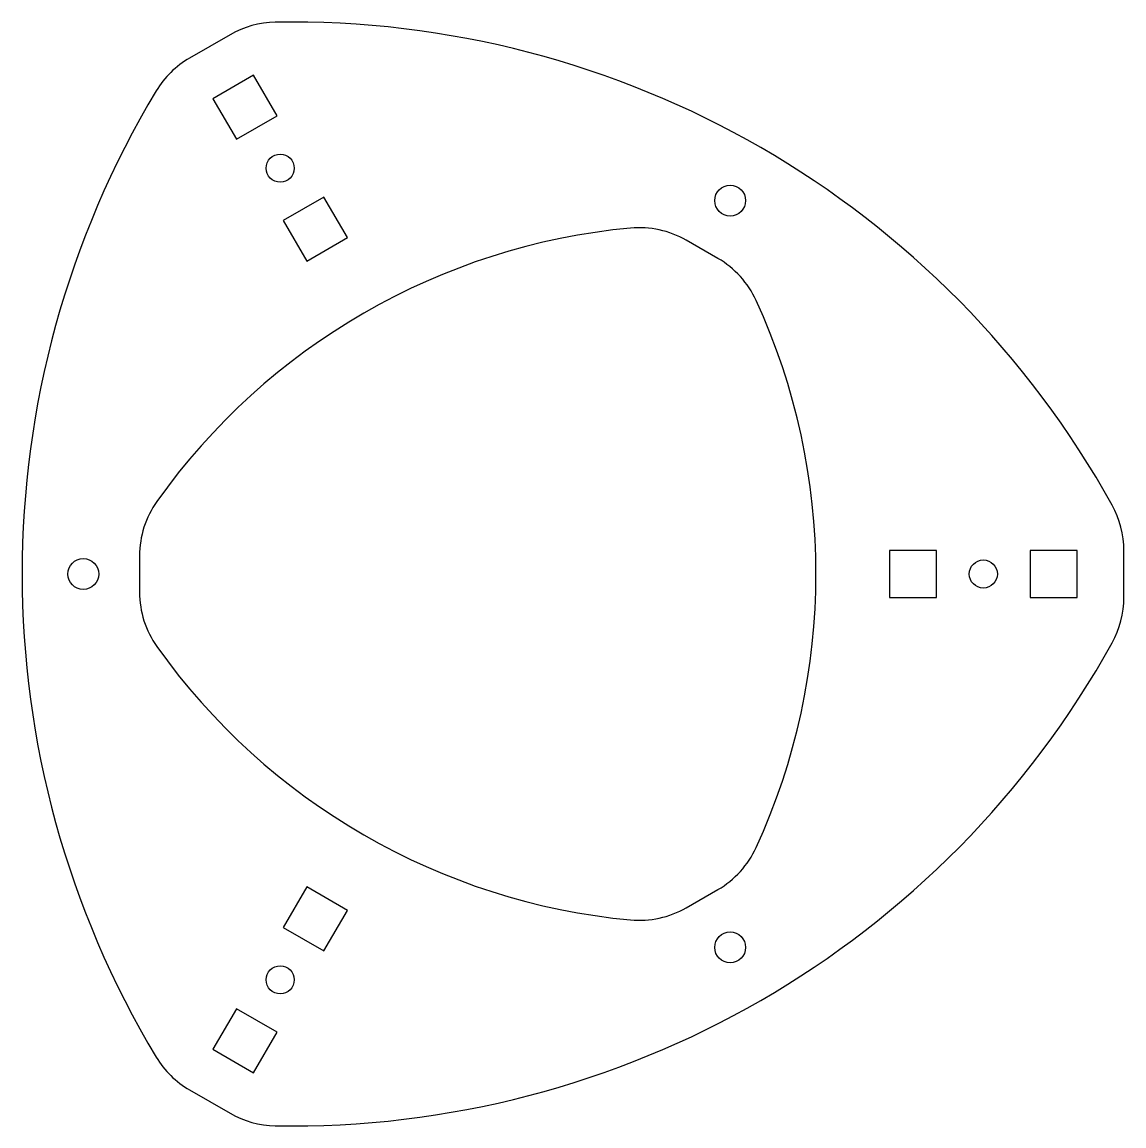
# Model space of a CAD drawing. Header units: millimetres. Extents: x -53 to 65, y -59 to 59.
import ezdxf

# ---------------------------------------------------------------- set-up
doc = ezdxf.new("R2010")
doc.units = ezdxf.units.MM

msp = doc.modelspace()

# ---------------------------------------------------------------- linework, layer by layer
at = {"color": 7, "linetype": 'Continuous', "lineweight": 25}
for p, q in [((-30.34, 57.54), (-34.66, 55.05)), ((-27.83, 53.21), (-32.17, 50.71)), ((-25.33, 48.88), (-27.83, 53.21)), ((-32.17, 50.71), (-29.67, 46.38)), ((-29.67, 46.38), (-25.33, 48.88)), ((-20.33, 40.22), (-24.67, 37.72)), ((-17.83, 35.89), (-20.33, 40.22)), ((-24.67, 37.72), (-22.17, 33.39)), ((-22.17, 33.39), (-17.83, 35.89)), ((21.69, 33.67), (18.31, 35.61)), ((40, 2.5), (40, -2.5)), ((45, 2.5), (40, 2.5)), ((45, -2.5), (45, 2.5)), ((55, 2.5), (55, -2.5)), ((60, 2.5), (55, 2.5)), ((60, -2.5), (60, 2.5)), ((65, -2.49), (65, 2.49)), ((-40, 1.95), (-40, -1.95)), ((40, -2.5), (45, -2.5)), ((55, -2.5), (60, -2.5)), ((-22.17, -33.39), (-24.67, -37.72)), ((-17.83, -35.89), (-22.17, -33.39)), ((18.31, -35.61), (21.69, -33.67)), ((-20.33, -40.22), (-17.83, -35.89)), ((-24.67, -37.72), (-20.33, -40.22)), ((-29.67, -46.38), (-32.17, -50.71)), ((-25.33, -48.88), (-29.67, -46.38)), ((-27.83, -53.21), (-25.33, -48.88)), ((-32.17, -50.71), (-27.83, -53.21)), ((-34.66, -55.05), (-30.34, -57.54))]:
    msp.add_line(p, q, dxfattribs=at)
for centre, radius in [((-25, 43.3), 1.5), ((23, 39.84), 1.65), ((-46, 0), 1.65), ((50, 0), 1.5), ((23, -39.84), 1.65), ((-25, -43.3), 1.5)]:
    msp.add_circle(centre, radius, dxfattribs=at)
for centre, radius, start, end in [((-25.34, 48.88), 10, 91.025, 120), ((-23.73, -41.11), 100, 28.975, 91.025), ((-29.66, 46.39), 10, 120, 148.975), ((47.47, 0), 100, 148.975, 211.025), ((18.93, -32.78), 70, 95.3675, 144.6325), ((13.31, 26.95), 10, 60, 95.3675), ((16.69, 25.01), 10, 24.6325, 60), ((-37.85, 0), 70, 335.3675, 24.6325), ((-30, 1.95), 10, 144.6325, 180), ((55, 2.49), 10, 0, 28.975), ((-30, -1.95), 10, 180, 215.3675), ((55, -2.49), 10, 331.025, 0), ((18.93, 32.78), 70, 215.3675, 264.6325), ((-23.73, 41.11), 100, 268.975, 331.025), ((16.69, -25.01), 10, 300, 335.3675), ((13.31, -26.95), 10, 264.6325, 300), ((-29.66, -46.39), 10, 211.025, 240), ((-25.34, -48.88), 10, 240, 268.975)]:
    msp.add_arc(centre, radius, start, end, dxfattribs=at)

doc.saveas('drawing.dxf')
